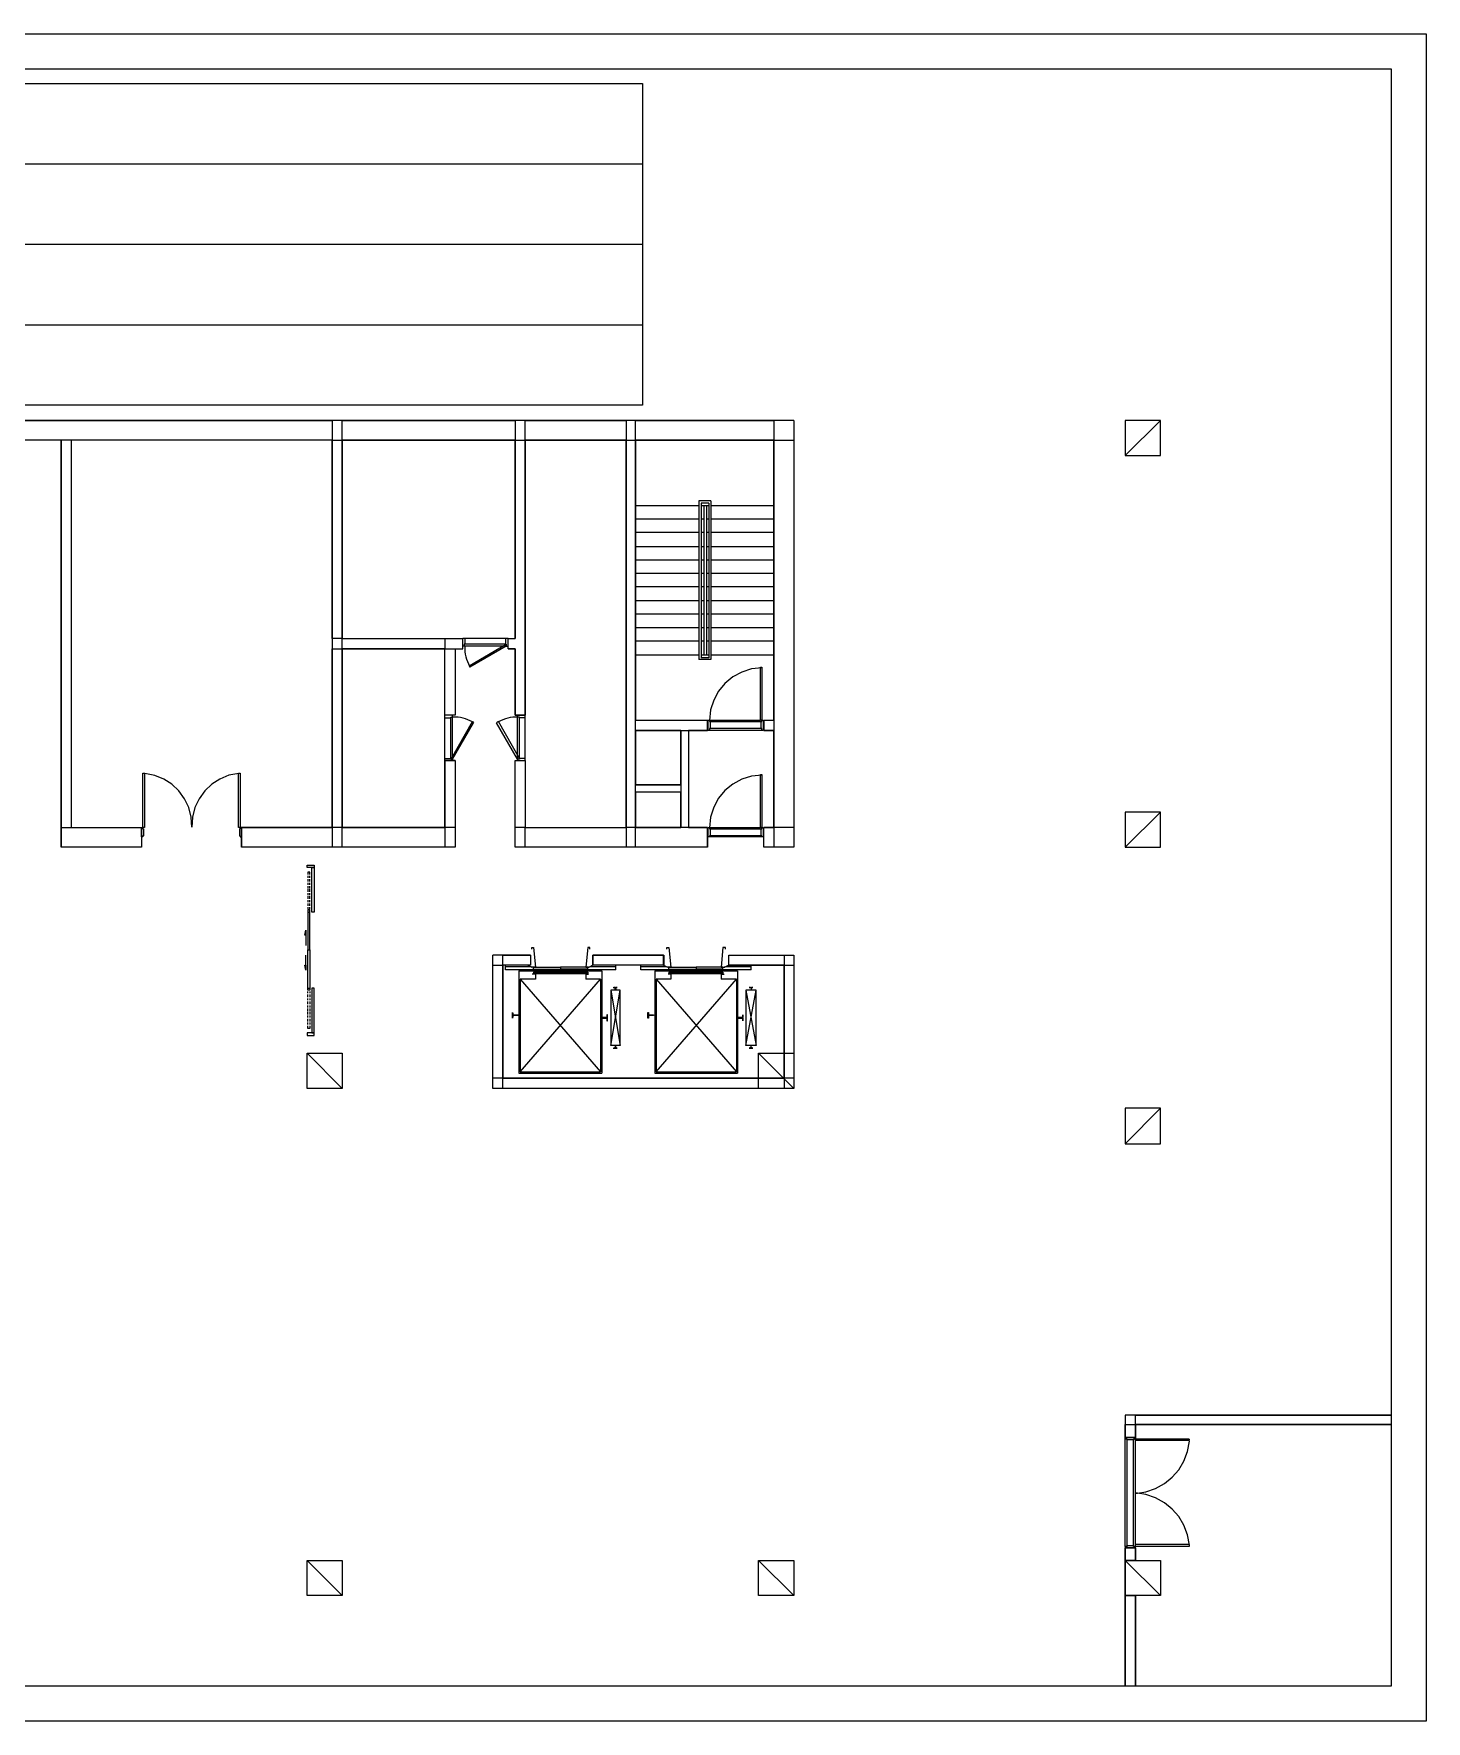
# Model space of a CAD drawing. Header units: millimetres. Extents: x -1062 to 473405, y -148599 to 38948.
# Drawn here: x 165684 to 193405, y -478 to 33116 of the extents above; entities that cross this region are included whole.
import ezdxf

# ---------------------------------------------------------------- set-up
doc = ezdxf.new("R2010")
doc.units = ezdxf.units.MM
for name, color, linetype in [('COLUMN', 1, 'Continuous'), ('CORE_REF', 8, 'Continuous'), ('DOOR', 3, 'Continuous'), ('WALL', 7, 'Continuous')]:
    doc.layers.add(name, color=color, linetype=linetype)

msp = doc.modelspace()

# ---------------------------------------------------------------- linework, layer by layer
at = {"layer": 'COLUMN'}
for p, q in [((187413.4, 24721), (188111.6, 25419.5)), ((188111.6, 25419.5), (187413.4, 25419.5)), ((187413.4, 25419.5), (187413.4, 24721)), ((188111.6, 24721), (188111.6, 25419.5)), ((187413.4, 24721), (188111.6, 24721)), ((187413.4, 16922.4), (188111.6, 17620.9)), ((188111.6, 17620.9), (187413.4, 17620.9)), ((187413.4, 17620.9), (187413.4, 16922.4)), ((188111.6, 16922.4), (188111.6, 17620.9)), ((187413.4, 16922.4), (188111.6, 16922.4)), ((171826.2, 12121.3), (171128, 12819.8)), ((171128, 12819.8), (171826.2, 12819.8)), ((171128, 12121.3), (171128, 12819.8)), ((171826.2, 12819.8), (171826.2, 12121.3)), ((180813, 12121.3), (180114.8, 12819.8)), ((180114.8, 12819.8), (180813, 12819.8)), ((180114.8, 12121.3), (180114.8, 12819.8)), ((180813, 12819.8), (180813, 12121.3)), ((171826.2, 12121.3), (171128, 12121.3)), ((180813, 12121.3), (180114.8, 12121.3)), ((187413.4, 11016.3), (188111.6, 11727.5)), ((188111.6, 11727.5), (187413.4, 11727.5)), ((187413.4, 11727.5), (187413.4, 11016.3)), ((188111.6, 11016.3), (188111.6, 11727.5)), ((187413.4, 11016.3), (188111.6, 11016.3)), ((171826.2, 2023.7), (171128, 2722.3)), ((171128, 2722.3), (171826.2, 2722.3)), ((171128, 2023.7), (171128, 2722.3)), ((171826.2, 2722.3), (171826.2, 2023.7)), ((180813, 2023.7), (180114.8, 2722.3)), ((180114.8, 2722.3), (180813, 2722.3)), ((180114.8, 2023.7), (180114.8, 2722.3)), ((180813, 2722.3), (180813, 2023.7)), ((188111.6, 2023.7), (187413.4, 2722.3)), ((187413.4, 2722.3), (188111.6, 2722.3)), ((187413.4, 2023.7), (187413.4, 2722.3)), ((188111.6, 2722.3), (188111.6, 2023.7)), ((171826.2, 2023.7), (171128, 2023.7)), ((180813, 2023.7), (180114.8, 2023.7)), ((188111.6, 2023.7), (187413.4, 2023.7))]:
    msp.add_line(p, q, dxfattribs=at)
at = {"layer": 'CORE_REF'}
for p, q in [((178921.7, 23717.6), (177665, 23717.6)), ((179162.8, 23819.2), (178921.7, 23819.2)), ((178921.7, 23819.2), (178921.7, 20656.5)), ((179124.8, 23768.4), (178972.4, 23768.4)), ((178972.4, 23768.4), (178972.4, 20694.7)), ((179124.8, 23717.6), (178972.4, 23717.6)), ((179023.2, 23717.6), (179023.2, 20745.5)), ((179074, 23717.6), (179074, 20745.5)), ((179124.8, 23717.6), (179112.1, 23717.6)), ((179124.8, 23768.4), (179124.8, 20694.7)), ((179162.8, 23819.2), (179162.8, 20656.5)), ((180419.5, 23717.6), (179162.8, 23717.6)), ((178921.7, 23450.8), (177665, 23450.8)), ((178921.7, 23184.1), (177665, 23184.1)), ((179023.2, 23450.8), (178972.4, 23450.8)), ((179023.2, 23184.1), (178972.4, 23184.1)), ((179124.8, 23450.8), (179074, 23450.8)), ((179124.8, 23184.1), (179074, 23184.1)), ((180419.5, 23450.8), (179162.8, 23450.8)), ((180419.5, 23184.1), (179162.8, 23184.1)), ((178921.7, 22904.7), (177665, 22904.7)), ((179023.2, 22904.7), (178972.4, 22904.7)), ((179124.8, 22904.7), (179074, 22904.7)), ((180419.5, 22904.7), (179162.8, 22904.7)), ((178921.7, 22637.9), (177665, 22637.9)), ((179023.2, 22637.9), (178972.4, 22637.9)), ((179124.8, 22637.9), (179074, 22637.9)), ((180419.5, 22637.9), (179162.8, 22637.9)), ((178921.7, 22371.2), (177665, 22371.2)), ((179023.2, 22371.2), (178972.4, 22371.2)), ((179124.8, 22371.2), (179074, 22371.2)), ((180419.5, 22371.2), (179162.8, 22371.2)), ((178921.7, 22104.5), (177665, 22104.5)), ((179023.2, 22104.5), (178972.4, 22104.5)), ((179124.8, 22104.5), (179074, 22104.5)), ((180419.5, 22104.5), (179162.8, 22104.5)), ((178921.7, 21825.1), (177665, 21825.1)), ((178921.7, 21558.3), (177665, 21558.3)), ((179023.2, 21825.1), (178972.4, 21825.1)), ((179023.2, 21558.3), (178972.4, 21558.3)), ((179124.8, 21825.1), (179074, 21825.1)), ((179124.8, 21558.3), (179074, 21558.3)), ((180419.5, 21825.1), (179162.8, 21825.1)), ((180419.5, 21558.3), (179162.8, 21558.3)), ((178921.7, 21291.6), (177665, 21291.6)), ((179023.2, 21291.6), (178972.4, 21291.6)), ((179124.8, 21291.6), (179074, 21291.6)), ((180419.5, 21291.6), (179162.8, 21291.6)), ((178921.7, 21024.9), (177665, 21024.9)), ((179023.2, 21024.9), (178972.4, 21024.9)), ((179124.8, 21024.9), (179074, 21024.9)), ((180419.5, 21024.9), (179162.8, 21024.9)), ((178921.7, 20745.5), (177665, 20745.5)), ((179162.8, 20656.5), (178921.7, 20656.5)), ((179023.2, 20745.5), (178972.4, 20745.5)), ((179124.8, 20694.7), (178972.4, 20694.7)), ((179124.8, 20745.5), (179023.2, 20745.5)), ((179124.8, 20745.5), (179112.1, 20745.5)), ((180419.5, 20745.5), (179162.8, 20745.5)), ((175596, 14890.2), (175596, 14928.3)), ((175596, 14928.3), (175634.1, 14928.3)), ((175634.1, 14928.3), (175672.2, 14534.5)), ((176713, 14928.3), (176675, 14534.5)), ((176751.1, 14928.3), (176713, 14928.3)), ((176751.1, 14890.2), (176751.1, 14928.3)), ((178287, 14890.2), (178287, 14928.3)), ((178287, 14928.3), (178325.1, 14928.3)), ((178325.1, 14928.3), (178363.2, 14534.5)), ((179404, 14928.3), (179365.9, 14534.5)), ((179454.8, 14928.3), (179404, 14928.3)), ((179454.8, 14890.2), (179454.8, 14928.3)), ((175075.6, 14483.7), (175075.6, 14572.6)), ((175075.6, 14547.2), (175583.3, 14547.2)), ((177271.5, 14483.7), (175075.6, 14483.7)), ((175342.2, 14458.3), (175342.2, 12426.1)), ((175342.2, 14458.3), (176992.3, 14458.3)), ((175519.9, 14572.6), (175596, 14534.5)), ((175596, 14534.5), (175596, 14547.2)), ((175672.2, 14534.5), (175596, 14534.5)), ((175634.1, 14496.4), (175634.1, 14534.5)), ((175634.1, 14534.5), (176167.2, 14534.5)), ((175634.1, 14496.4), (176167.2, 14496.4)), ((176713, 14534.5), (176167.2, 14534.5)), ((176167.2, 14534.5), (176167.2, 14496.4)), ((176713, 14496.4), (176167.2, 14496.4)), ((176675, 14534.5), (176738.4, 14534.5)), ((176713, 14496.4), (176713, 14534.5)), ((176814.6, 14572.6), (176738.4, 14534.5)), ((176738.4, 14534.5), (176738.4, 14547.2)), ((176763.8, 14547.2), (177271.5, 14547.2)), ((176992.3, 14458.3), (176992.3, 12426.1)), ((177271.5, 14483.7), (177271.5, 14572.6)), ((177766.6, 14483.7), (177766.6, 14572.6)), ((177766.6, 14547.2), (178274.3, 14547.2)), ((179962.5, 14483.7), (177766.6, 14483.7)), ((178045.8, 14458.3), (178045.8, 12426.1)), ((178045.8, 14458.3), (179695.9, 14458.3)), ((178223.5, 14572.6), (178299.7, 14534.5)), ((178299.7, 14534.5), (178299.7, 14547.2)), ((178363.2, 14534.5), (178299.7, 14534.5)), ((178325.1, 14496.4), (178325.1, 14534.5)), ((178325.1, 14534.5), (178870.9, 14534.5)), ((178325.1, 14496.4), (178870.9, 14496.4)), ((179404, 14534.5), (178870.9, 14534.5)), ((178870.9, 14534.5), (178870.9, 14496.4)), ((179404, 14496.4), (178870.9, 14496.4)), ((179365.9, 14534.5), (179442.1, 14534.5)), ((179404, 14496.4), (179404, 14534.5)), ((179518.2, 14572.6), (179442.1, 14534.5)), ((179442.1, 14534.5), (179442.1, 14547.2)), ((179454.8, 14547.2), (179962.5, 14547.2)), ((179695.9, 14458.3), (179695.9, 12426.1)), ((179962.5, 14483.7), (179962.5, 14572.6)), ((175367.6, 14293.2), (175367.6, 12451.5)), ((175672.2, 14293.2), (175367.6, 14293.2)), ((175367.6, 14293.2), (176966.9, 12451.5)), ((175367.6, 12451.5), (176966.9, 14293.2)), ((175672.2, 14394.8), (175608.7, 14394.8)), ((175634.1, 14432.9), (176167.2, 14432.9)), ((175634.1, 14432.9), (175634.1, 14407.5)), ((175634.1, 14407.5), (176167.2, 14407.5)), ((175672.2, 14394.8), (175672.2, 14293.2)), ((176167.2, 14432.9), (176713, 14432.9)), ((176167.2, 14432.9), (176167.2, 14407.5)), ((176167.2, 14407.5), (176713, 14407.5)), ((176675, 14394.8), (176725.7, 14394.8)), ((176675, 14394.8), (176675, 14293.2)), ((176966.9, 14293.2), (176675, 14293.2)), ((176713, 14432.9), (176713, 14407.5)), ((176966.9, 14293.2), (176966.9, 12451.5)), ((177220.8, 14128.1), (177296.9, 14128.1)), ((177258.9, 14128.1), (177233.5, 14128.1)), ((177258.9, 14115.4), (177258.9, 14128.1)), ((177258.9, 14102.7), (177258.9, 14115.4)), ((177296.9, 14128.1), (177271.5, 14128.1)), ((177271.5, 14128.1), (177271.5, 14115.4)), ((177271.5, 14102.7), (177271.5, 14115.4)), ((178071.2, 14293.2), (178071.2, 12451.5)), ((178363.2, 14293.2), (178071.2, 14293.2)), ((178071.2, 14293.2), (179670.6, 12451.5)), ((178071.2, 12451.5), (179670.6, 14293.2)), ((178363.2, 14394.8), (178312.4, 14394.8)), ((178325.1, 14432.9), (178870.9, 14432.9)), ((178325.1, 14432.9), (178325.1, 14407.5)), ((178325.1, 14407.5), (178870.9, 14407.5)), ((178363.2, 14394.8), (178363.2, 14293.2)), ((178870.9, 14432.9), (179404, 14432.9)), ((178870.9, 14432.9), (178870.9, 14407.5)), ((178870.9, 14407.5), (179404, 14407.5)), ((179365.9, 14394.8), (179429.4, 14394.8)), ((179365.9, 14394.8), (179365.9, 14293.2)), ((179670.6, 14293.2), (179365.9, 14293.2)), ((179404, 14432.9), (179404, 14407.5)), ((179670.6, 14293.2), (179670.6, 12451.5)), ((179924.4, 14128.1), (180000.6, 14128.1)), ((179949.8, 14128.1), (179924.4, 14128.1)), ((179962.5, 14115.4), (179949.8, 14128.1)), ((179975.2, 14128.1), (179962.5, 14115.4)), ((179962.5, 14115.4), (179962.5, 14102.7)), ((180000.6, 14128.1), (179975.2, 14128.1)), ((177170, 14077.3), (177360.4, 12972.3)), ((177360.4, 14077.3), (177170, 14077.3)), ((177170, 14077.3), (177170, 12972.3)), ((177170, 12972.3), (177360.4, 14077.3)), ((177258.9, 14077.3), (177258.9, 14102.7)), ((177271.5, 14077.3), (177258.9, 14077.3)), ((177271.5, 14102.7), (177271.5, 14077.3)), ((177360.4, 12972.3), (177360.4, 14077.3)), ((179861, 14077.3), (180064.1, 12972.3)), ((180064.1, 14077.3), (179861, 14077.3)), ((179861, 14077.3), (179861, 12972.3)), ((179861, 12972.3), (180064.1, 14077.3)), ((179962.5, 14102.7), (179962.5, 14077.3)), ((180064.1, 12972.3), (180064.1, 14077.3)), ((175215.2, 13632.7), (175227.9, 13581.9)), ((175215.2, 13518.4), (175215.2, 13632.7)), ((175227.9, 13569.2), (175215.2, 13518.4)), ((175227.9, 13581.9), (175253.3, 13581.9)), ((175253.3, 13569.2), (175227.9, 13569.2)), ((175253.3, 13581.9), (175266, 13581.9)), ((175266, 13569.2), (175253.3, 13569.2)), ((175266, 13581.9), (175329.5, 13581.9)), ((175329.5, 13569.2), (175266, 13569.2)), ((175329.5, 13581.9), (175329.5, 13569.2)), ((177055.8, 13531.1), (176992.3, 13531.1)), ((176992.3, 13531.1), (176992.3, 13518.4)), ((176992.3, 13518.4), (177055.8, 13518.4)), ((177093.8, 13531.1), (177055.8, 13531.1)), ((177055.8, 13518.4), (177093.8, 13518.4)), ((177093.8, 13581.9), (177093.8, 13531.1)), ((177106.5, 13581.9), (177093.8, 13581.9)), ((177093.8, 13518.4), (177093.8, 13467.6)), ((177093.8, 13467.6), (177106.5, 13467.6)), ((177106.5, 13467.6), (177106.5, 13581.9)), ((177906.2, 13518.4), (177906.2, 13632.7)), ((177906.2, 13632.7), (177918.9, 13632.7)), ((177918.9, 13518.4), (177906.2, 13518.4)), ((177918.9, 13632.7), (177918.9, 13581.9)), ((177918.9, 13581.9), (177957, 13581.9)), ((177957, 13569.2), (177918.9, 13569.2)), ((177918.9, 13569.2), (177918.9, 13518.4)), ((177957, 13581.9), (178020.4, 13581.9)), ((178020.4, 13569.2), (177957, 13569.2)), ((178020.4, 13581.9), (178020.4, 13569.2)), ((179746.7, 13531.1), (179683.3, 13531.1)), ((179683.3, 13531.1), (179683.3, 13518.4)), ((179683.3, 13518.4), (179746.7, 13518.4)), ((179759.4, 13531.1), (179746.7, 13531.1)), ((179746.7, 13518.4), (179759.4, 13518.4)), ((179784.8, 13531.1), (179759.4, 13531.1)), ((179759.4, 13518.4), (179784.8, 13518.4)), ((179797.5, 13531.1), (179784.8, 13531.1)), ((179784.8, 13518.4), (179797.5, 13518.4)), ((179797.5, 13581.9), (179797.5, 13531.1)), ((179797.5, 13467.6), (179797.5, 13581.9)), ((179797.5, 13518.4), (179797.5, 13467.6)), ((177360.4, 12972.3), (177170, 12972.3)), ((177220.8, 12921.5), (177296.9, 12921.5)), ((177258.9, 12934.2), (177233.5, 12921.5)), ((177271.5, 12972.3), (177258.9, 12972.3)), ((177258.9, 12972.3), (177258.9, 12946.9)), ((177258.9, 12946.9), (177258.9, 12934.2)), ((177271.5, 12946.9), (177271.5, 12972.3)), ((177271.5, 12934.2), (177271.5, 12946.9)), ((177296.9, 12921.5), (177271.5, 12934.2)), ((180064.1, 12972.3), (179861, 12972.3)), ((179949.8, 12934.2), (179924.4, 12921.5)), ((179924.4, 12921.5), (180000.6, 12921.5)), ((179962.5, 12934.2), (179949.8, 12934.2)), ((179962.5, 12946.9), (179962.5, 12972.3)), ((179962.5, 12934.2), (179962.5, 12946.9)), ((179975.2, 12934.2), (179962.5, 12934.2)), ((180000.6, 12921.5), (179975.2, 12934.2)), ((175367.6, 12451.5), (176966.9, 12451.5)), ((178071.2, 12451.5), (179670.6, 12451.5)), ((175342.2, 12426.1), (176992.3, 12426.1)), ((178045.8, 12426.1), (179695.9, 12426.1))]:
    msp.add_line(p, q, dxfattribs=at)
at = {"layer": 'DOOR'}
for p, q in [((174225.2, 20923.3), (174225.2, 21075.7)), ((174263.2, 21075.7), (174225.2, 21075.7)), ((174250.6, 20923.3), (174225.2, 20923.3)), ((174263.2, 20961.4), (174250.6, 20961.4)), ((174250.6, 20961.4), (174250.6, 20923.3)), ((175075.6, 20961.4), (174250.6, 20961.4)), ((175088.3, 20923.3), (174250.6, 20923.3)), ((175075.6, 21075.7), (174263.2, 21075.7)), ((174263.2, 21075.7), (174263.2, 20961.4)), ((174263.6, 20915.7), (174263.7, 20864.7)), ((174263.7, 20864.7), (174267.3, 20814)), ((175075.6, 20948.7), (174352.1, 20529.5)), ((175088.3, 20923.3), (174364.8, 20504.1)), ((175126.4, 21075.7), (175075.6, 21075.7)), ((175075.6, 21075.7), (175075.6, 20961.4)), ((175075.6, 20961.4), (175088.3, 20961.4)), ((175088.3, 20923.3), (175075.6, 20948.7)), ((175088.3, 20961.4), (175088.3, 20923.3)), ((175088.3, 20923.3), (175126.4, 20923.3)), ((175126.4, 20923.3), (175126.4, 21075.7)), ((174267.3, 20814), (174274.3, 20763.9)), ((174274.3, 20763.9), (174284.7, 20714.3)), ((174284.7, 20714.3), (174298.4, 20665.6)), ((174298.4, 20665.6), (174315.4, 20617.9)), ((174315.4, 20617.9), (174335.7, 20571.4)), ((174335.7, 20571.4), (174359.2, 20526.2)), ((174352.1, 20529.5), (174364.8, 20504.1)), ((180152.9, 19449.9), (180152.9, 20504.1)), ((180152.9, 20504.1), (180178.3, 20504.1)), ((180178.3, 20504.1), (180178.3, 19449.9)), ((179444.2, 20184.5), (179316.3, 20029.4)), ((179599.1, 20312.5), (179444.2, 20184.5)), ((179777, 20409.1), (179599.1, 20312.5)), ((179973.6, 20470.1), (179777, 20409.1)), ((180184.6, 20491.4), (179973.6, 20470.1)), ((179219.7, 19851.4), (179158.7, 19654.8)), ((179316.3, 20029.4), (179219.7, 19851.4)), ((174022.1, 19551.5), (173869.8, 19551.5)), ((173869.8, 19500.7), (173869.8, 19551.5)), ((173869.8, 18687.8), (173869.8, 19500.7)), ((173869.8, 19500.7), (173984, 19500.7)), ((173984, 19500.7), (173984, 19513.4)), ((173984, 19513.4), (174022.1, 19513.4)), ((173984, 18687.8), (173984, 19513.4)), ((174022.1, 19513.4), (174022.1, 19551.5)), ((174022.1, 18675.1), (174022.1, 19513.4)), ((174080.6, 19512.9), (174029.7, 19513)), ((174131.2, 19509.4), (174080.6, 19512.9)), ((174181.4, 19502.4), (174131.2, 19509.4)), ((174230.9, 19492), (174181.4, 19502.4)), ((174279.6, 19478.3), (174230.9, 19492)), ((175120.7, 19492), (175072, 19478.3)), ((175170.2, 19502.4), (175120.7, 19492)), ((175220.3, 19509.4), (175170.2, 19502.4)), ((175271, 19512.9), (175220.3, 19509.4)), ((175321.9, 19513), (175271, 19512.9)), ((175316.8, 19513.4), (175316.8, 19551.5)), ((175316.8, 19551.5), (175469.1, 19551.5)), ((175354.9, 19513.4), (175316.8, 19513.4)), ((175316.8, 18675.1), (175316.8, 19513.4)), ((175354.9, 19500.7), (175354.9, 19513.4)), ((175354.9, 18687.8), (175354.9, 19513.4)), ((175469.1, 19500.7), (175354.9, 19500.7)), ((175469.1, 19500.7), (175469.1, 19551.5)), ((175469.1, 18687.8), (175469.1, 19500.7)), ((179158.7, 19654.8), (179137.5, 19443.6)), ((173996.7, 18687.8), (174415.6, 19424.5)), ((174022.1, 18675.1), (174441, 19399.1)), ((174327.2, 19461.2), (174279.6, 19478.3)), ((174373.8, 19440.9), (174327.2, 19461.2)), ((174418.9, 19417.4), (174373.8, 19440.9)), ((174415.6, 19424.5), (174441, 19399.1)), ((174936, 19424.5), (174897.9, 19399.1)), ((175316.8, 18675.1), (174897.9, 19399.1)), ((174977.8, 19440.9), (174932.6, 19417.4)), ((175354.9, 18687.8), (174936, 19424.5)), ((175024.3, 19461.2), (174977.8, 19440.9)), ((175072, 19478.3), (175024.3, 19461.2)), ((179112.1, 19246.7), (179112.1, 19449.9)), ((179112.1, 19449.9), (179137.5, 19449.9)), ((179137.5, 19246.7), (179112.1, 19246.7)), ((179137.5, 19449.9), (179137.5, 19424.5)), ((179137.5, 19449.9), (180152.9, 19449.9)), ((179137.5, 19424.5), (179150.1, 19424.5)), ((179137.5, 19284.8), (179137.5, 19246.7)), ((179150.1, 19284.8), (179137.5, 19284.8)), ((180178.3, 19246.7), (179137.5, 19246.7)), ((179150.1, 19424.5), (179150.1, 19284.8)), ((179150.1, 19424.5), (180165.6, 19424.5)), ((180165.6, 19284.8), (179150.1, 19284.8)), ((180178.3, 19449.9), (180152.9, 19449.9)), ((180165.6, 19284.8), (180165.6, 19424.5)), ((180165.6, 19424.5), (180178.3, 19424.5)), ((180178.3, 19284.8), (180165.6, 19284.8)), ((180178.3, 19424.5), (180178.3, 19449.9)), ((180178.3, 19449.9), (180203.7, 19449.9)), ((180178.3, 19246.7), (180178.3, 19284.8)), ((180203.7, 19246.7), (180178.3, 19246.7)), ((180203.7, 19449.9), (180203.7, 19246.7)), ((173869.8, 18649.7), (173869.8, 18687.8)), ((173869.8, 18687.8), (173984, 18687.8)), ((174022.1, 18649.7), (173869.8, 18649.7)), ((173984, 18687.8), (173984, 18675.1)), ((173984, 18675.1), (174022.1, 18675.1)), ((174022.1, 18675.1), (173996.7, 18687.8)), ((174022.1, 18675.1), (174022.1, 18649.7)), ((175316.8, 18675.1), (175354.9, 18687.8)), ((175354.9, 18675.1), (175316.8, 18675.1)), ((175316.8, 18675.1), (175316.8, 18649.7)), ((175316.8, 18649.7), (175469.1, 18649.7)), ((175469.1, 18687.8), (175354.9, 18687.8)), ((175354.9, 18687.8), (175354.9, 18675.1)), ((175469.1, 18649.7), (175469.1, 18687.8)), ((167853.2, 17316.1), (167853.2, 18395.7)), ((167853.2, 18395.7), (167891.3, 18395.7)), ((167891.3, 18395.7), (167891.3, 17316.1)), ((168091.2, 18352.9), (167892.8, 18391.2)), ((168273.4, 18279.2), (168091.2, 18352.9)), ((168435.8, 18174.1), (168273.4, 18279.2)), ((168575, 18041.7), (168435.8, 18174.1)), ((169225.6, 18174.4), (169086.3, 18041.9)), ((169388.1, 18279.4), (169225.6, 18174.4)), ((169570.4, 18353), (169388.1, 18279.4)), ((169768.9, 18391.2), (169570.4, 18353)), ((169757.2, 17316.1), (169757.2, 18395.7)), ((169757.2, 18395.7), (169795.2, 18395.7)), ((169795.2, 18395.7), (169795.2, 17316.1)), ((179599.1, 18178.7), (179444.2, 18050.7)), ((179777, 18275.3), (179599.1, 18178.7)), ((179973.6, 18336.3), (179777, 18275.3)), ((180184.6, 18357.6), (179973.6, 18336.3)), ((180152.9, 17316.1), (180152.9, 18370.3)), ((180152.9, 18370.3), (180178.3, 18370.3)), ((180178.3, 18370.3), (180178.3, 17316.1)), ((168687.5, 17885.9), (168575, 18041.7)), ((168769.8, 17710.8), (168687.5, 17885.9)), ((168973.7, 17886.1), (168891.4, 17710.9)), ((169086.3, 18041.9), (168973.7, 17886.1)), ((179316.3, 17895.6), (179219.7, 17717.6)), ((179444.2, 18050.7), (179316.3, 17895.6)), ((168818.3, 17520.3), (168769.8, 17710.8)), ((168829.7, 17318.4), (168818.3, 17520.3)), ((168842.8, 17520.4), (168831.4, 17318.4)), ((168891.4, 17710.9), (168842.8, 17520.4)), ((179158.7, 17520.9), (179137.5, 17309.8)), ((179219.7, 17717.6), (179158.7, 17520.9)), ((167827.8, 17125.6), (167827.8, 17316.1)), ((167827.8, 17316.1), (167853.2, 17316.1)), ((167853.2, 17316.1), (167853.2, 17290.7)), ((167891.3, 17316.1), (167853.2, 17316.1)), ((167853.2, 17290.7), (167865.9, 17290.7)), ((167865.9, 17151), (167853.2, 17151)), ((167853.2, 17151), (167853.2, 17125.6)), ((167865.9, 17290.7), (167865.9, 17151)), ((169795.2, 17316.1), (169757.2, 17316.1)), ((169795.2, 17290.7), (169782.5, 17290.7)), ((169782.5, 17290.7), (169782.5, 17151)), ((169782.5, 17151), (169795.2, 17151)), ((169795.2, 17316.1), (169795.2, 17290.7)), ((169820.6, 17316.1), (169795.2, 17316.1)), ((169795.2, 17151), (169795.2, 17125.6)), ((169820.6, 17125.6), (169820.6, 17316.1)), ((179112.1, 17125.6), (179112.1, 17316.1)), ((179112.1, 17316.1), (179137.5, 17316.1)), ((179137.5, 17316.1), (179137.5, 17290.7)), ((179137.5, 17316.1), (180152.9, 17316.1)), ((179137.5, 17290.7), (179150.1, 17290.7)), ((179137.5, 17151), (179137.5, 17125.6)), ((179150.1, 17151), (179137.5, 17151)), ((179150.1, 17290.7), (179150.1, 17151)), ((179150.1, 17290.7), (180165.6, 17290.7)), ((180165.6, 17151), (179150.1, 17151)), ((180178.3, 17316.1), (180152.9, 17316.1)), ((180165.6, 17151), (180165.6, 17290.7)), ((180165.6, 17290.7), (180178.3, 17290.7)), ((180178.3, 17151), (180165.6, 17151)), ((180178.3, 17290.7), (180178.3, 17316.1)), ((180178.3, 17316.1), (180203.7, 17316.1)), ((180178.3, 17125.6), (180178.3, 17151)), ((180203.7, 17316.1), (180203.7, 17125.6)), ((167853.2, 17125.6), (167827.8, 17125.6)), ((169795.2, 17125.6), (169820.6, 17125.6)), ((179137.5, 17125.6), (179112.1, 17125.6)), ((180178.3, 17125.6), (179137.5, 17125.6)), ((180203.7, 17125.6), (180178.3, 17125.6)), ((171128, 16566.7), (171267.6, 16566.7)), ((171128, 16515.9), (171128, 16566.7)), ((171267.6, 16515.9), (171128, 16515.9)), ((171216.9, 15626.8), (171216.9, 16515.9)), ((171216.9, 16515.9), (171267.6, 16515.9)), ((171267.6, 16566.7), (171267.6, 16515.9)), ((171267.6, 16515.9), (171267.6, 15626.8)), ((171178.8, 16427), (171140.7, 16427)), ((171140.7, 16427), (171140.7, 16376.2)), ((171140.7, 16350.8), (171140.7, 16312.7)), ((171140.7, 16287.3), (171140.7, 16236.5)), ((171140.7, 16211.1), (171140.7, 16173)), ((171140.7, 16147.6), (171140.7, 16096.8)), ((171178.8, 16376.2), (171178.8, 16427)), ((171178.8, 16312.7), (171178.8, 16350.8)), ((171178.8, 16236.5), (171178.8, 16287.3)), ((171178.8, 16173), (171178.8, 16211.1)), ((171178.8, 16096.8), (171178.8, 16147.6)), ((171140.7, 16084.1), (171140.7, 16033.3)), ((171140.7, 16007.9), (171140.7, 15969.8)), ((171140.7, 15944.4), (171140.7, 15893.6)), ((171140.7, 15868.2), (171140.7, 15830.1)), ((171140.7, 15804.7), (171140.7, 15753.8)), ((171178.8, 16033.3), (171178.8, 16084.1)), ((171178.8, 15969.8), (171178.8, 16007.9)), ((171178.8, 15893.6), (171178.8, 15944.4)), ((171178.8, 15830.1), (171178.8, 15868.2)), ((171178.8, 15753.8), (171178.8, 15804.7)), ((171140.7, 15728.4), (171140.7, 15690.3)), ((171178.8, 15677.6), (171140.7, 15677.6)), ((171140.7, 15677.6), (171140.7, 14877.5)), ((171140.7, 15664.9), (171140.7, 15626.8)), ((171140.7, 15626.8), (171178.8, 15626.8)), ((171178.8, 15690.3), (171178.8, 15728.4)), ((171178.8, 14877.5), (171178.8, 15677.6)), ((171178.8, 15626.8), (171178.8, 15664.9)), ((171267.6, 15626.8), (171216.9, 15626.8)), ((171077.2, 15169.6), (171102.6, 15271.2)), ((171102.6, 15169.6), (171077.2, 15169.6)), ((171102.6, 15271.2), (171102.6, 15169.6)), ((171102.6, 15169.6), (171102.6, 14966.4)), ((171140.7, 14877.5), (171178.8, 14877.5)), ((171140.7, 14077.3), (171140.7, 14877.5)), ((171178.8, 14877.5), (171178.8, 14077.3)), ((171102.6, 14471), (171077.2, 14572.6)), ((171077.2, 14572.6), (171102.6, 14572.6)), ((171102.6, 14572.6), (171102.6, 14775.8)), ((171102.6, 14572.6), (171102.6, 14471)), ((171140.7, 14077.3), (171140.7, 14115.4)), ((171140.7, 14115.4), (171178.8, 14115.4)), ((171178.8, 14115.4), (171178.8, 14077.3)), ((171267.6, 14115.4), (171216.9, 14115.4)), ((171216.9, 14115.4), (171216.9, 13226.3)), ((171267.6, 13226.3), (171267.6, 14115.4)), ((171178.8, 14077.3), (171140.7, 14077.3)), ((171140.7, 14013.8), (171140.7, 14051.9)), ((171140.7, 13937.6), (171140.7, 13988.4)), ((171140.7, 13874.1), (171140.7, 13912.2)), ((171140.7, 13797.8), (171140.7, 13848.6)), ((171178.8, 14051.9), (171178.8, 14013.8)), ((171178.8, 13988.4), (171178.8, 13937.6)), ((171178.8, 13912.2), (171178.8, 13874.1)), ((171178.8, 13848.6), (171178.8, 13797.8)), ((171140.7, 13734.3), (171140.7, 13772.4)), ((171140.7, 13658.1), (171140.7, 13708.9)), ((171140.7, 13594.6), (171140.7, 13645.4)), ((171140.7, 13531.1), (171140.7, 13569.2)), ((171140.7, 13454.9), (171140.7, 13505.7)), ((171178.8, 13772.4), (171178.8, 13734.3)), ((171178.8, 13708.9), (171178.8, 13658.1)), ((171178.8, 13645.4), (171178.8, 13594.6)), ((171178.8, 13569.2), (171178.8, 13531.1)), ((171178.8, 13505.7), (171178.8, 13454.9)), ((171267.6, 13226.3), (171128, 13226.3)), ((171128, 13226.3), (171128, 13175.5)), ((171128, 13175.5), (171267.6, 13175.5)), ((171140.7, 13391.4), (171140.7, 13429.5)), ((171140.7, 13315.2), (171140.7, 13366)), ((171178.8, 13315.2), (171140.7, 13315.2)), ((171178.8, 13429.5), (171178.8, 13391.4)), ((171178.8, 13366), (171178.8, 13315.2)), ((171216.9, 13226.3), (171267.6, 13226.3)), ((171267.6, 13175.5), (171267.6, 13226.3)), ((187413.4, 5135.6), (187413.4, 5173.7)), ((187451.5, 5135.6), (187413.4, 5135.6)), ((187413.4, 3001.7), (187413.4, 5135.6)), ((187451.5, 5122.9), (187451.5, 5135.6)), ((187578.4, 5122.9), (187451.5, 5122.9)), ((187451.5, 3014.4), (187451.5, 5122.9)), ((187616.5, 5135.6), (187578.4, 5135.6)), ((187578.4, 5135.6), (187578.4, 5122.9)), ((187578.4, 3014.4), (187578.4, 5122.9)), ((187616.5, 5173.7), (187616.5, 5135.6)), ((187616.5, 3001.7), (187616.5, 5135.6)), ((188682.8, 5135.6), (187616.5, 5135.6)), ((188682.8, 5110.2), (187616.5, 5110.2)), ((188652, 4891.9), (188690.3, 5096.8)), ((188682.8, 5135.6), (188682.8, 5110.2)), ((188579.5, 4701.7), (188652, 4891.9)), ((188190.7, 4253.5), (188345.4, 4379.2)), ((188345.4, 4379.2), (188476.1, 4529.7)), ((188476.1, 4529.7), (188579.5, 4701.7)), ((187617.1, 4058.1), (187823.1, 4089.6)), ((187823.1, 4035), (187617.1, 4066.5)), ((187823.1, 4089.6), (188015.5, 4155.8)), ((188015.5, 3968.8), (187823.1, 4035)), ((188015.5, 4155.8), (188190.7, 4253.5)), ((188190.7, 3871.1), (188015.5, 3968.8)), ((188345.4, 3745.4), (188190.7, 3871.1)), ((188476.1, 3594.9), (188345.4, 3745.4)), ((188579.5, 3422.9), (188476.1, 3594.9)), ((188652, 3232.7), (188579.5, 3422.9)), ((188682.8, 3039.8), (187616.5, 3039.8)), ((188690.3, 3027.8), (188652, 3232.7)), ((188682.8, 3039.8), (188682.8, 3001.7)), ((187451.5, 3001.7), (187413.4, 3001.7)), ((187413.4, 3001.7), (187413.4, 2976.3)), ((187578.4, 3014.4), (187451.5, 3014.4)), ((187451.5, 3014.4), (187451.5, 3001.7)), ((187578.4, 3001.7), (187578.4, 3014.4)), ((187616.5, 3001.7), (187578.4, 3001.7)), ((187616.5, 2976.3), (187616.5, 3001.7)), ((188682.8, 3001.7), (187616.5, 3001.7))]:
    msp.add_line(p, q, dxfattribs=at)
at = {"layer": 'WALL'}
for p, q in [((138938, 33116.5), (193404.6, 33116.5)), ((193404.6, 33116.5), (193404.6, -478.4)), ((141184.7, 32417.9), (192706.5, 32417.9)), ((192706.5, 32417.9), (192706.5, 5618.2)), ((155198, 32125.8), (177804.7, 32125.8)), ((177804.7, 32125.8), (177804.7, 25724.4)), ((155198, 30525.5), (177804.7, 30525.5)), ((155198, 28925.1), (177804.7, 28925.1)), ((155198, 27324.7), (177804.7, 27324.7)), ((177804.7, 25724.4), (155198, 25724.4)), ((180813, 25419.5), (153129, 25419.5)), ((180813, 25419.5), (180813, 16922.4)), ((171623.1, 25025.8), (162331.6, 25025.8)), ((166228.4, 25025.8), (166228.4, 17316.1)), ((166431.5, 25025.8), (166431.5, 17316.1)), ((171623.1, 25025.8), (171623.1, 17316.1)), ((171826.2, 25025.8), (175266, 25025.8)), ((171826.2, 21075.7), (171826.2, 25025.8)), ((175266, 25025.8), (175266, 21075.7)), ((175469.1, 25025.8), (177474.6, 25025.8)), ((175469.1, 19551.5), (175469.1, 25025.8)), ((177474.6, 25025.8), (177474.6, 17316.1)), ((177665, 25025.8), (180419.5, 25025.8)), ((177665, 19449.9), (177665, 25025.8)), ((180419.5, 19449.9), (180419.5, 25025.8)), ((180419.5, 25025.8), (180419.5, 17316.1)), ((171826.2, 21075.7), (174225.2, 21075.7)), ((171826.2, 17316.1), (171826.2, 20872.5)), ((171826.2, 20872.5), (173869.8, 20872.5)), ((173869.8, 19551.5), (173869.8, 20872.5)), ((174072.9, 20872.5), (174225.2, 20872.5)), ((174072.9, 20872.5), (174072.9, 19551.5)), ((174225.2, 20872.5), (174225.2, 21075.7)), ((175126.4, 21075.7), (175266, 21075.7)), ((175126.4, 20872.5), (175126.4, 21075.7)), ((175126.4, 20872.5), (175266, 20872.5)), ((175266, 20872.5), (175266, 19551.5)), ((174072.9, 19551.5), (173869.8, 19551.5)), ((175266, 19551.5), (175469.1, 19551.5)), ((177665, 17316.1), (177665, 19449.9)), ((177665, 19449.9), (179099.4, 19449.9)), ((177665, 19246.7), (179099.4, 19246.7)), ((178566.3, 19246.7), (178566.3, 17316.1)), ((178718.6, 19246.7), (178718.6, 17316.1)), ((179099.4, 19246.7), (179099.4, 19449.9)), ((180216.4, 19449.9), (180419.5, 19449.9)), ((180216.4, 19449.9), (180216.4, 19246.7)), ((180216.4, 19246.7), (180419.5, 19246.7)), ((180419.5, 19449.9), (180419.5, 17316.1)), ((174072.9, 18649.7), (173869.8, 18649.7)), ((173869.8, 18649.7), (173869.8, 17316.1)), ((174072.9, 18649.7), (174072.9, 16922.4)), ((175266, 16922.4), (175266, 18649.7)), ((175266, 18649.7), (175469.1, 18649.7)), ((175469.1, 18649.7), (175469.1, 17316.1)), ((178566.3, 18167.1), (177665, 18167.1)), ((178566.3, 18014.7), (177665, 18014.7)), ((166228.4, 17316.1), (166228.4, 16922.4)), ((166228.4, 17316.1), (167827.8, 17316.1)), ((167827.8, 17316.1), (167827.8, 16922.4)), ((171623.1, 17316.1), (169820.6, 17316.1)), ((169820.6, 17316.1), (169820.6, 16922.4)), ((171521.5, 17316.1), (171623.1, 17316.1)), ((173869.8, 17316.1), (171826.2, 17316.1)), ((175469.1, 17316.1), (177474.6, 17316.1)), ((179099.4, 17316.1), (177665, 17316.1)), ((179099.4, 16922.4), (179099.4, 17316.1)), ((180419.5, 17316.1), (180216.4, 17316.1)), ((180216.4, 16922.4), (180216.4, 17316.1)), ((167827.8, 16922.4), (166228.4, 16922.4)), ((174072.9, 16922.4), (169820.6, 16922.4)), ((179099.4, 16922.4), (175266, 16922.4)), ((180813, 16922.4), (180216.4, 16922.4)), ((174821.8, 12121.3), (174821.8, 14775.8)), ((175570.7, 14775.8), (174821.8, 14775.8)), ((175570.7, 14572.6), (175024.8, 14572.6)), ((175024.8, 12324.5), (175024.8, 14572.6)), ((175570.7, 14775.8), (175570.7, 14572.6)), ((178223.5, 14775.8), (176814.6, 14775.8)), ((176814.6, 14775.8), (176814.6, 14572.6)), ((178223.5, 14572.6), (176814.6, 14572.6)), ((178223.5, 14572.6), (178223.5, 14775.8)), ((179518.2, 14572.6), (179518.2, 14775.8)), ((179518.2, 14775.8), (180813, 14775.8)), ((179518.2, 14572.6), (180622.6, 14572.6)), ((180622.6, 14572.6), (180622.6, 12324.5)), ((180813, 14775.8), (180813, 12121.3)), ((180813, 12121.3), (174821.8, 12121.3)), ((180622.6, 12324.5), (175024.8, 12324.5)), ((192706.5, 5618.2), (187413.4, 5618.2)), ((187413.4, 5618.2), (187413.4, 5173.7)), ((187616.5, 5173.7), (187616.5, 5427.7)), ((187616.5, 5427.7), (192706.5, 5427.7)), ((192706.5, 5427.7), (192706.5, 220.2)), ((187413.4, 5173.7), (187616.5, 5173.7)), ((187616.5, 2976.3), (187413.4, 2976.3)), ((187413.4, 2976.3), (187413.4, 220.2)), ((187616.5, 2722.3), (187616.5, 2976.3)), ((187616.5, 220.2), (187616.5, 2023.7)), ((187413.4, 220.2), (146541.2, 220.2)), ((192706.5, 220.2), (187616.5, 220.2)), ((193404.6, -478.4), (138938, -478.4))]:
    msp.add_line(p, q, dxfattribs=at)
for points in [[(164832.2, 24822.6), (164679.9, 24822.6), (164679.9, 25025.8), (162331.6, 25025.8), (162331.6, 25419.5), (171623.1, 25419.5), (171623.1, 25025.8), (166431.5, 25025.8), (166431.5, 17316.1), (167827.8, 17316.1), (167827.8, 17315), (167830, 17315), (167830, 16920), (166230, 16920), (166230, 16922.4), (166228.4, 16922.4), (166228.4, 17316.1), (166228.4, 25025.8), (164832.2, 25025.8), (164832.2, 24822.6)], [(175266, 25419.5), (175266, 25025.8), (171826.2, 25025.8), (171826.2, 25419.5), (175266, 25419.5)], [(177474.6, 25419.5), (177474.6, 25025.8), (175469.1, 25025.8), (175469.1, 25419.5), (177474.6, 25419.5)], [(180419.5, 25419.5), (180419.5, 25025.8), (177665, 25025.8), (177665, 25419.5), (180419.5, 25419.5)], [(171826.2, 25025.8), (171826.2, 21075.7), (171623.1, 21075.7), (171623.1, 25025.8), (171826.2, 25025.8)], [(175126.4, 20872.5), (175126.4, 21075.7), (175266, 21075.7), (175266, 25025.8), (175469.1, 25025.8), (175469.1, 21075.7), (175469.1, 20872.5), (175469.1, 19551.5), (175266, 19551.5), (175266, 20872.5), (175126.4, 20872.5)], [(177474.6, 25025.8), (177665, 25025.8), (177665, 19450), (179100, 19450), (179100, 19245), (178720, 19245), (178720, 17316.1), (179099.4, 17316.1), (179099.4, 16922.4), (177665, 16922.4), (177665, 17316.1), (177474.6, 17316.1), (177474.6, 19449.9), (177474.6, 25025.8)], [(180813, 25025.8), (180813, 19449.9), (180813, 17316.1), (180419.5, 17316.1), (180419.5, 19245), (180215, 19245), (180215, 19450), (180419.5, 19450), (180419.5, 25025.8), (180813, 25025.8)], [(171623.1, 20872.5), (171826.2, 20872.5), (171826.2, 17316.1), (171623.1, 17316.1), (171623.1, 20872.5)], [(171826.2, 21075.7), (173869.8, 21075.7), (173869.8, 20872.5), (171826.2, 20872.5), (171826.2, 21075.7)], [(174072.9, 20872.5), (174072.9, 19551.5), (173869.8, 19551.5), (173869.8, 20872.5), (174072.9, 20872.5)], [(178565, 18167.1), (178565, 19245), (177665, 19245), (177665, 18167.1), (178565, 18167.1)], [(173869.8, 18649.7), (174072.9, 18649.7), (174072.9, 17316.1), (173869.8, 17316.1), (173869.8, 18649.7)], [(175469.1, 18649.7), (175469.1, 17316.1), (175266, 17316.1), (175266, 18649.7), (175469.1, 18649.7)], [(178565, 17316.1), (178565, 18014.7), (177665, 18014.7), (177665, 17316.1), (178565, 17316.1)], [(171623.1, 17316.1), (171623.1, 16922.4), (169820.6, 16922.4), (169820.6, 17316.1), (171623.1, 17316.1)], [(173869.8, 17316.1), (173869.8, 16922.4), (171826.2, 16922.4), (171826.2, 17316.1), (173869.8, 17316.1)], [(177474.6, 17316.1), (177474.6, 16922.4), (175469.1, 16922.4), (175469.1, 17316.1), (177474.6, 17316.1)], [(180419.5, 17316.1), (180419.5, 16922.4), (180216.4, 16922.4), (180216.4, 17316.1), (180419.5, 17316.1)], [(175024.8, 14572.6), (175024.8, 12324.5), (174821.8, 12324.5), (174821.8, 14572.6), (175024.8, 14572.6)], [(175024.8, 14775.8), (175570.7, 14775.8), (175570.7, 14572.6), (175024.8, 14572.6), (175024.8, 14775.8)], [(178225, 14775), (178225, 14575), (178223.5, 14575), (178223.5, 14572.6), (176814.6, 14572.6), (176814.6, 14775.8), (178223.5, 14775.8), (178223.5, 14775), (178225, 14775)], [(180622.6, 14775.8), (180622.6, 14572.6), (179518.2, 14572.6), (179518.2, 14775.8), (180622.6, 14775.8)], [(180813, 12324.5), (180622.6, 12324.5), (180622.6, 14572.6), (180813, 14572.6), (180813, 12324.5)], [(175024.8, 12324.5), (180622.6, 12324.5), (180622.6, 12121.3), (175024.8, 12121.3), (175024.8, 12324.5)], [(187616.5, 5427.7), (187616.5, 5173.7), (187413.4, 5173.7), (187413.4, 5427.7), (187616.5, 5427.7)], [(187616.5, 5618.2), (192706.5, 5618.2), (192706.5, 5427.7), (187616.5, 5427.7), (187616.5, 5618.2)], [(187616.5, 2976.3), (187616.5, 2722.3), (187413.4, 2722.3), (187413.4, 2976.3), (187616.5, 2976.3)], [(187413.4, 2023.7), (187616.5, 2023.7), (187616.5, 220.2), (187413.4, 220.2), (187413.4, 2023.7)]]:
    msp.add_lwpolyline(points, close=True, dxfattribs=at)

doc.saveas('drawing.dxf')
